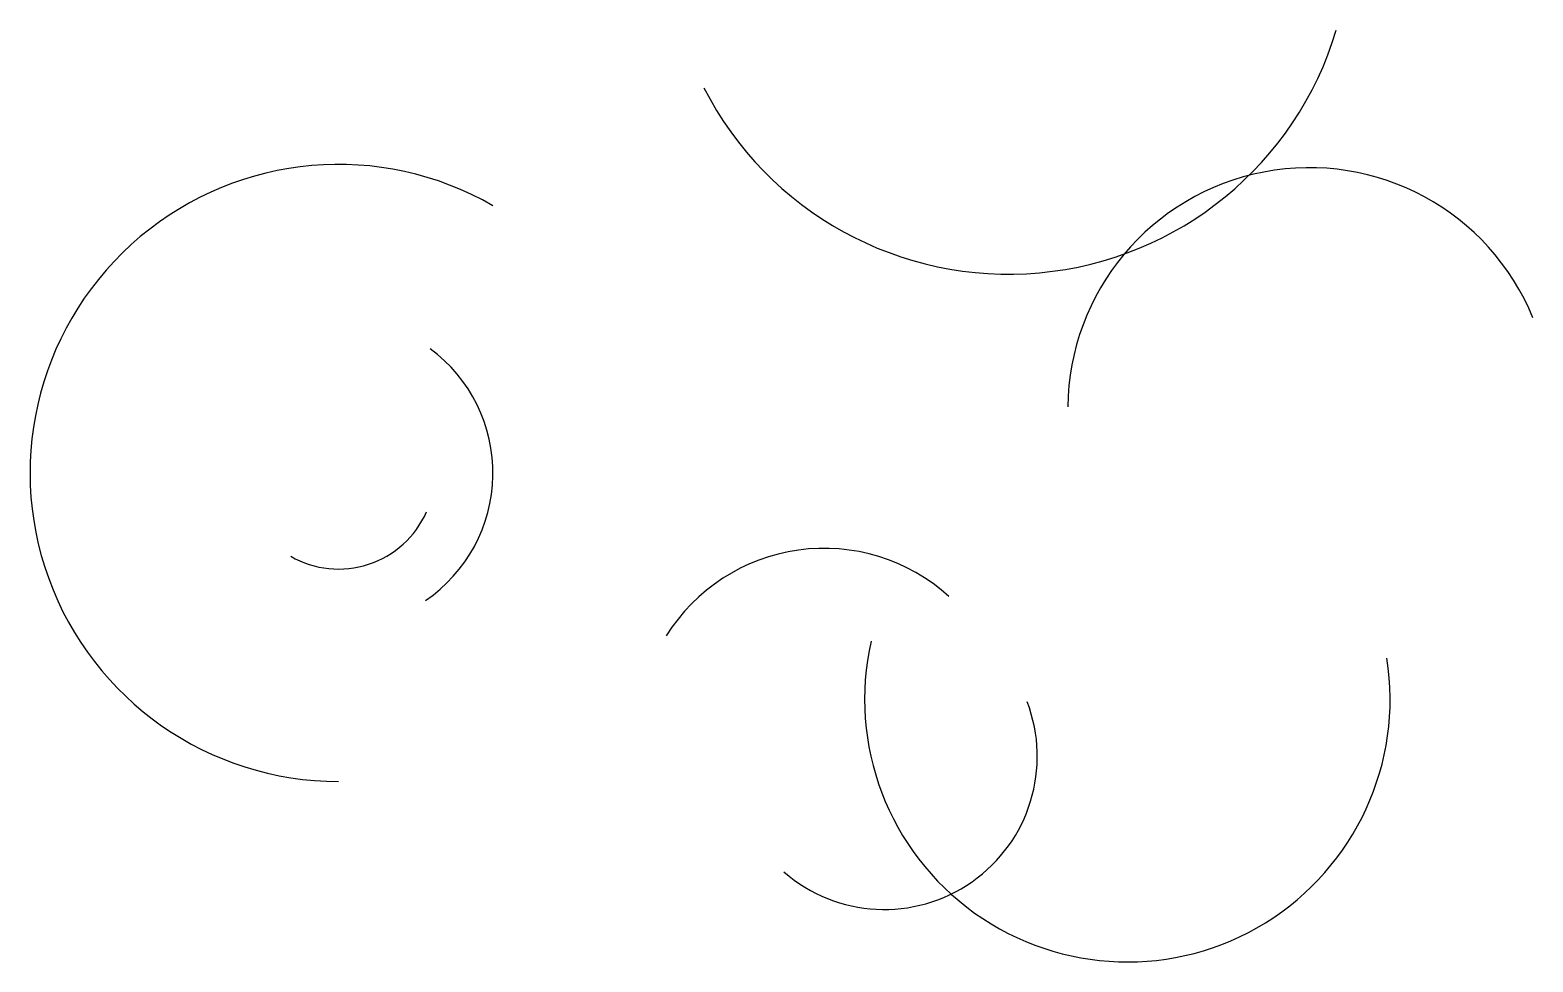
# Model space of a CAD drawing. Header units: millimetres. Extents: x -100 to 387, y -158 to 144.
import ezdxf

# ---------------------------------------------------------------- set-up
doc = ezdxf.new("R2010")
doc.units = ezdxf.units.MM

msp = doc.modelspace()

# ---------------------------------------------------------------- linework, layer by layer
for centre, radius, start, end in [((217.07, 175.26), 110.83, 207.0577, 343.3749), ((0, 0), 100, 60, 270), ((314.55, 20.67), 78.27, 22.2251, 179.4691), ((0, 0), 50, 304.228, 53.5748), ((0, 0), 31.14, 240.0945, 336.1355), ((157.32, -84.73), 60.31, 47.8799, 148.0262), ((255.58, -73.33), 85.15, 167.2113, 8.9651), ((176.82, -91.89), 49.57, 229.0053, 20.9481)]:
    msp.add_arc(centre, radius, start, end)

doc.saveas('drawing.dxf')
